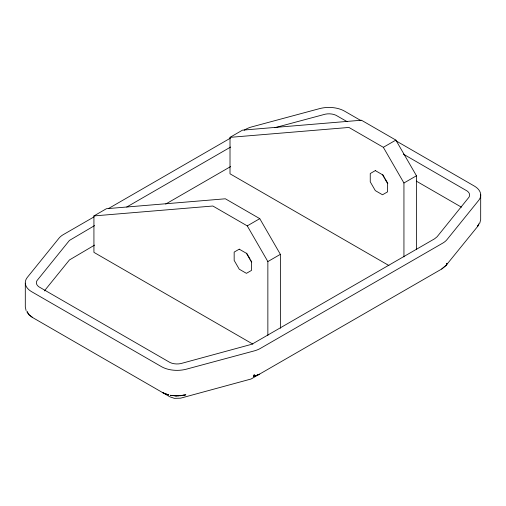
<?xml version="1.0" encoding="UTF-8"?>
<svg xmlns="http://www.w3.org/2000/svg" width="506" height="506" viewBox="0 0 506 506"><rect width="100%" height="100%" fill="white"/><g stroke="black" fill="none" stroke-linecap="round" stroke-linejoin="round"><path stroke-width="0.76" d="M416.457 249.692L416.457 175.772L395.856 140.092L361.442 120.226L242.519 130.137L230.009 137.36L230.009 173.798L388.937 265.549M403.94 256.915L403.94 182.995L383.339 147.316L348.931 127.449L230.009 137.36M254.36 375.028L253.607 376.584L254.101 376.179L254.157 374.706L253.848 376.502L259.534 374.187L253.607 376.584M477.961 226.049L445.843 265.656L446.368 265.176L447.038 263.348L446.368 265.176L441.719 269.009L251.102 379L180.604 398.171L174.38 398.355L169.871 396.793L32.681 317.591L29.165 314.89L27.046 311.766L29.259 315.01L32.681 317.591M478.828 224.341L477.468 226.46L479.245 223.197M479.783 223.152L480.675 219.598L480.7 194.608M478.777 224.335L478.227 225.455M446.362 265.176L446.918 263.854M44.357 290.931L69.436 259.951L94.603 245.106M445.868 265.587L441.719 269.009M252.855 344.118L93.926 252.361L93.926 215.929L106.437 208.706L225.36 198.788L259.774 218.655L280.375 254.341L280.375 328.255M94.072 216.859L63.364 234.588A22.119 12.77 0 0 0 58.962 238.225L27.362 277.345A22.119 12.77 0 0 0 31.764 291.772L161.401 366.616A22.119 12.77 0 0 0 186.391 369.165L254.157 350.917A22.119 12.77 0 0 0 260.451 348.375L442.636 243.19A22.119 12.77 0 0 0 447.038 239.559L478.638 200.433A22.119 12.77 0 0 0 474.236 186.006L395.768 140.706M108.398 208.586L230.54 138.075M244.183 130.194L245.549 129.403A22.119 12.77 0 0 1 251.843 126.861L319.609 108.619A22.119 12.77 0 0 1 344.599 111.162L360.974 120.618M94.603 225.587L69.436 240.432L37.001 280.602A11.05 6.376 0 0 0 38.899 286.813L169.997 362.498A11.05 6.376 0 0 0 180.75 363.599L251.912 344.232L434.641 238.775L437.121 236.732L468.999 197.176A11.05 6.376 0 0 0 467.101 190.971L403.307 154.09M126.728 207.036L230.641 147.044M165.696 204.063L230.641 166.569M93.926 215.929L212.849 206.018L247.257 225.885L259.774 218.655M383.339 147.316L395.856 140.092M267.857 335.484L267.857 261.564L280.375 254.341M403.94 182.995L416.457 175.772M180.244 395.812L185.841 394.825L178.308 395.913L170.345 395.294L176.284 395.926L184.222 395.199M274.885 127.702L325.25 114.185A11.05 6.376 0 0 1 336.003 115.279L347.224 121.706M176.341 395.945L170.579 395.363M164.956 393.712L168.751 394.958L162.318 392.435L163.368 392.991M416.299 181.11L461.44 207.175M382.757 174.608L384.32 177.315M385.104 178.669L387.836 183.406M247.257 225.885L267.857 261.564M246.675 253.171L250.192 259.262M250.976 260.615L251.754 261.969M27.046 311.766L27.602 312.885M26.091 310.564L25.3 306.965L25.3 283.17M239.243 249.173L234.164 252.102L234.164 260.4L239.243 269.192L246.422 273.341L251.501 270.406L251.501 262.114L246.422 253.316L239.243 249.173M375.325 170.604L370.247 173.539L370.247 181.831L375.325 190.629L382.504 194.778L387.583 191.844L387.583 183.551L382.504 174.753L375.325 170.604"/></g></svg>
